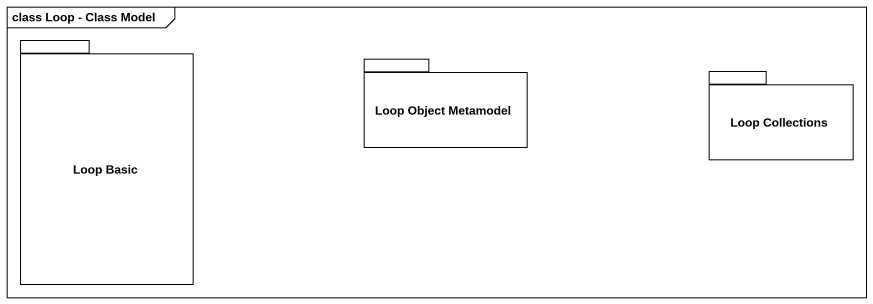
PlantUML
@startuml
mainframe class Loop - Class Model
package "Loop Basic" as Loop_Basic {
}
package "Loop Object Metamodel" as Loop_Object_Metamodel {
}
package "Loop Collections" as Loop_Collections {
}
@enduml
